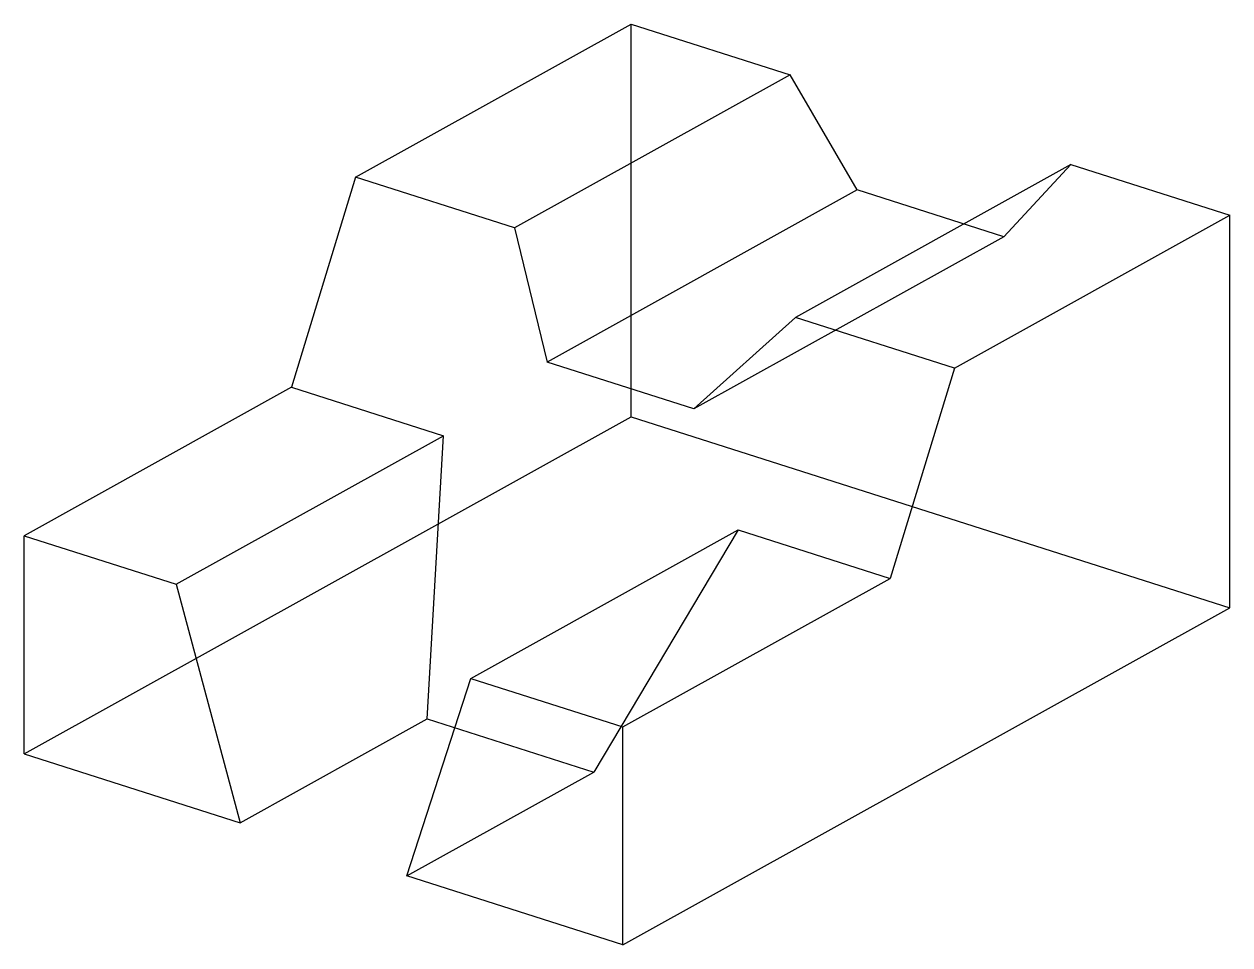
# Model space of a CAD drawing. Extents: x 859 to 1113, y 22 to 216.
import ezdxf

# ---------------------------------------------------------------- set-up
doc = ezdxf.new("R2010")
doc.units = 0
doc.header["$MEASUREMENT"] = 0
doc.layers.get('0').update_dxf_attribs({"linetype": 'CONTINUOUS'})

msp = doc.modelspace()

# ---------------------------------------------------------------- linework, layer by layer
at = {"color": 7}
for p, q in [((928.72, 183.79), (986.76, 216.01)), ((986.76, 133.3), (986.76, 216.01)), ((1020.26, 205.32), (962.22, 173.09)), ((1079.43, 186.43), (1021.38, 154.21)), ((1079.43, 186.43), (1112.93, 175.74)), ((928.72, 183.79), (915.18, 139.49)), ((962.22, 173.09), (928.72, 183.79)), ((1034.38, 181.07), (969.08, 144.82)), ((1065.32, 171.19), (1034.38, 181.07)), ((1054.89, 143.51), (1112.93, 175.74)), ((1112.93, 93.02), (1112.93, 175.74)), ((1065.32, 171.19), (1000.01, 134.94)), ((1054.89, 143.51), (1021.38, 154.21)), ((1000.01, 134.94), (969.08, 144.82)), ((1054.89, 143.51), (1041.35, 99.21)), ((915.18, 139.49), (858.87, 108.22)), ((915.18, 139.49), (947.24, 129.25)), ((858.87, 62.3), (986.76, 133.3)), ((986.76, 133.3), (1112.93, 93.02)), ((890.93, 97.99), (947.24, 129.25)), ((1009.29, 109.45), (1041.35, 99.21)), ((858.87, 62.3), (858.87, 108.22)), ((858.87, 108.22), (890.93, 97.99)), ((985.04, 67.95), (1041.35, 99.21)), ((985.04, 22.02), (1112.93, 93.02)), ((952.98, 78.18), (985.04, 67.95)), ((904.38, 47.77), (943.8, 69.65)), ((943.8, 69.65), (978.94, 58.43)), ((985.04, 22.02), (985.04, 67.95)), ((939.53, 36.55), (978.94, 58.43))]:
    msp.add_line(p, q, dxfattribs=at)
for p, q in [((986.76, 216.01), (1020.26, 205.32)), ((1034.38, 181.07), (1020.26, 205.32)), ((1065.32, 171.19), (1079.43, 186.43)), ((962.22, 173.09), (969.08, 144.82)), ((1021.38, 154.21), (1000.01, 134.94)), ((943.8, 69.65), (947.24, 129.25)), ((952.98, 78.18), (1009.29, 109.45)), ((1009.29, 109.45), (978.94, 58.43)), ((890.93, 97.99), (904.38, 47.77)), ((939.53, 36.55), (952.98, 78.18)), ((858.87, 62.3), (904.38, 47.77)), ((985.04, 22.02), (939.53, 36.55))]:
    msp.add_line(p, q)

doc.saveas('drawing.dxf')
